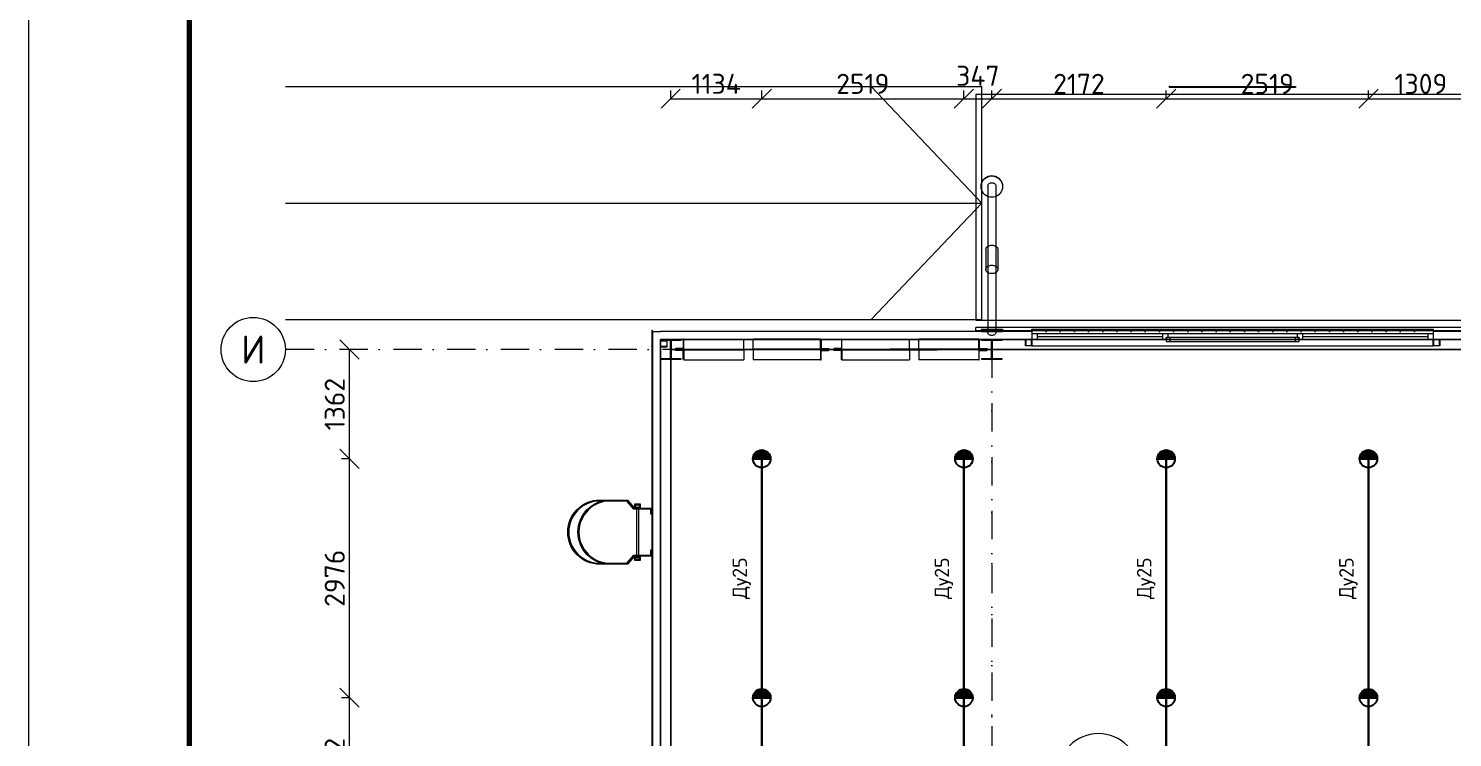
# Model space of a CAD drawing. Header units: millimetres. Extents: x 0 to 2118900, y -20000 to 84100.
# Drawn here: x 800000 to 817739, y 59166 to 68000 of the extents above; entities that cross this region are included whole.
import ezdxf
from ezdxf.enums import TextEntityAlignment as Align

# ---------------------------------------------------------------- set-up
doc = ezdxf.new("R2010")
doc.units = ezdxf.units.MM
for name, pattern in [('Dot & Dashed', [670.277762, 352.777767, -176.388884, 0, -141.111112]), ('Крупный пунктир', [634.99999, 0, -634.99999]), ('Пунктирная', [176.388884, 0, -176.388884])]:
    doc.linetypes.add(name, pattern=pattern)
for name, color, linetype, lineweight in [('АР_подоснова', 8, 'Continuous', 13), ('ПТ_В22_расп', 6, 'Continuous', 30), ('ПТ_оросители', 7, 'Continuous', 25), ('ПТ_оси', 8, 'Continuous', 13), ('ПТ_размеры', 7, 'Continuous', 13), ('ПТ_рамка', 7, 'Continuous', 50), ('ПТ_рамка_тонк', 7, 'Continuous', 18), ('ПТ_текст', 7, 'Continuous', 18)]:
    doc.layers.add(name, color=color, linetype=linetype, lineweight=lineweight)
doc.styles.add('АР_текст_1', font='arial.ttf')
doc.styles.add('ПТ', font='isocpeur.ttf')
doc.dimstyles.new('ПТ100', dxfattribs={"dimscale": 100, "dimtxt": 2.5, "dimasz": 1.2, "dimexe": 1, "dimexo": 0, "dimgap": 0.6, "dimtad": 1, "dimdec": 0, "dimtxsty": 'ПТ', "dimtsz": 1.2, "dimcen": 2.5, "dimclrd": 7, "dimclre": 7, "dimclrt": 7, "dimazin": 3, "dimtfac": 1, "dimtmove": 0, "dimatfit": 3, "dimlwd": 13, "dimlwe": 13, "dimarcsym": 0})

# ---------------------------------------------------------------- blocks, each defined once
blk = doc.blocks.new('Перекрытие_1101', base_point=(98125, 40125))
at = {"color": 0, "linetype": 'Continuous', "lineweight": -2, "flags": 128}
blk.add_lwpolyline([(98125, 40125), (51875, 40125), (51875, 29425), (46123, 29425), (46123, 40125), (-125, 40125), (-125, -125), (46125, -125), (46125, 10575), (51875, 10575), (51875, -125), (98125, -125)], close=True, dxfattribs=at)
blk = doc.blocks.new('Лист Профилированный 27')
at = {"color": 0, "linetype": 'Continuous', "lineweight": -2, "flags": 128}
blk.add_lwpolyline([(0, 200), (0, 0), (90395, 0), (90395, 200), (90395, 2610), (90395, 2809), (0, 2809), (0, 2610)], close=True, dxfattribs=at)
blk = doc.blocks.new('Конструктор Кровли 27')
at = {"color": 0, "linetype": 'Continuous', "lineweight": -2, "flags": 128}
blk.add_lwpolyline([(0, 46123), (0, 0), (40000, 0), (40000, 46125), (29425, 46125), (29425, 51875), (40000, 51875), (40000, 98000), (0, 98000), (0, 51875), (10575, 51875), (10575, 46123)], close=True, dxfattribs=at)
blk = doc.blocks.new('Колонна SHS ГК 271')
at = {"color": 0, "linetype": 'Continuous', "lineweight": -2}
for p, q in [((40, 40), (-40, 40)), ((-40, 40), (-40, -40)), ((-36.4, -36.4), (-36.4, 36.4)), ((-36.4, 36.4), (36.4, 36.4)), ((36.4, 36.4), (36.4, -36.4)), ((40, -40), (40, 40)), ((-40, -40), (40, -40)), ((36.4, -36.4), (-36.4, -36.4))]:
    blk.add_line(p, q, dxfattribs=at)
blk = doc.blocks.new('Труба Квадратного Сечения ГК SHS 27_30')
at = {"color": 0, "linetype": 'Continuous', "lineweight": -2}
for p, q in [((2500, 40), (0, 40)), ((0, 40), (0, 0)), ((0, 0), (0, -40)), ((5000, 40), (2500, 40)), ((5000, 0), (5000, 40)), ((5000, -40), (5000, 0)), ((0, -40), (2500, -40)), ((2500, -40), (5000, -40))]:
    blk.add_line(p, q, dxfattribs=at)
blk = doc.blocks.new('Стена_550', base_point=(3803, 40236))
at = {"color": 0, "linetype": 'Continuous', "lineweight": -2}
blk.add_line((3803, 40237), (94198, 40237), dxfattribs=at)
at = {"color": 0, "linetype": 'Continuous', "lineweight": -2, "flags": 128}
for points in [[(94198, 40276), (3803, 40276)], [(3803, 40237), (3803, 40276)], [(3803, 40236), (3803, 40237)], [(3803, 40236), (94198, 40236)]]:
    blk.add_lwpolyline(points, dxfattribs=at)
blk = doc.blocks.new('Кладовая_01_1', base_point=(5026, 35021))
at = {"color": 0, "linetype": 'Continuous', "lineweight": -2}
blk.add_line((8385, 28489), (9612, 28489), dxfattribs=at)
for start, end in [(0, 180), (180, 0)]:
    blk.add_arc((5329, 34708), 506, start, end, dxfattribs=at)
at = {"color": 0, "lineweight": -2, "style": 'АР_текст_1'}
for tag, p in [('ROOM_NUMBER', (5329, 34706)), ('ROOM_AREA', (8998, 28689))]:
    blk.add_attdef(tag, text='', height=300, dxfattribs=at).set_placement(p, align=Align.MIDDLE_CENTER)
blk = doc.blocks.new('Морф_1510')
at = {"color": 0, "linetype": 'Continuous', "lineweight": -2, "flags": 128}
for points in [[(2735, 40004), (2735, 39996)], [(3321, 40004), (2735, 40004)], [(2735, 39996), (3321, 39996)], [(3321, 39996), (3321, 40004)]]:
    blk.add_lwpolyline(points, dxfattribs=at)
blk = doc.blocks.new('Стена_620', base_point=(-225, 34003))
at = {"color": 0, "linetype": 'Continuous', "lineweight": -2, "flags": 128}
for points in [[(-225, 40225), (-235, 40225)], [(-235, 40225), (-235, 34003)], [(-225, 34003), (-225, 40225)], [(-235, 34003), (-225, 34003)]]:
    blk.add_lwpolyline(points, dxfattribs=at)
blk = doc.blocks.new('Стена_630', base_point=(-225, 34003))
at = {"color": 0, "linetype": 'Continuous', "lineweight": -2, "flags": 128}
for points in [[(-225, 40235), (-235, 40235)], [(-235, 40235), (-235, 34003)], [(-225, 34003), (-225, 40235)], [(-235, 34003), (-225, 34003)]]:
    blk.add_lwpolyline(points, dxfattribs=at)
blk = doc.blocks.new('Колонна Универсальная 270')
at = {"color": 0, "linetype": 'Continuous', "lineweight": -2}
for p, q in [((125, 125), (-125, 125)), ((-125, 125), (-125, 113)), ((-125, 113), (-4, 113)), ((-4, 113), (-4, -113)), ((4, -113), (4, 113)), ((4, 113), (125, 113)), ((125, 113), (125, 125)), ((-4, -113), (-125, -113)), ((-125, -113), (-125, -125)), ((-125, -125), (125, -125)), ((125, -113), (4, -113)), ((125, -125), (125, -113))]:
    blk.add_line(p, q, dxfattribs=at)
blk = doc.blocks.new('Двутавp К 26020-83 27_40')
at = {"color": 0, "linetype": 'Крупный пунктир', "lineweight": -2}
blk.add_line((0, 0), (39750, 0), dxfattribs=at)
blk = doc.blocks.new('3D текст 27_12')
at = {"color": 0, "linetype": 'Continuous', "lineweight": -2}
for q in [(0, 0), (1572.76, -10)]:
    blk.add_line((1572.76, 0), q, dxfattribs=at)
at = {"color": 0, "linetype": 'Continuous', "lineweight": -2, "flags": 128}
blk.add_lwpolyline([(0, 0), (0, -10), (1572.76, -10), (1572.76, 0)], close=True, dxfattribs=at)
at = {"color": 0, "linetype": 'Continuous', "lineweight": -2}
blk.add_point((1572.76, 0), dxfattribs=at)
blk = doc.blocks.new('Цилиндр 27')
at = {"color": 0, "linetype": 'Continuous', "lineweight": -2}
for p, q in [((-33, 17), (-35, 9)), ((-35, 9), (-35, 0)), ((-35, 0), (-35, -9)), ((-31, 25), (-33, 17)), ((-27, 32), (-31, 25)), ((-23, 38), (-27, 32)), ((-18, 43), (-23, 38)), ((-12, 47), (-18, 43)), ((-6, 49), (-12, 47)), ((0, 50), (-6, 49)), ((0, 50), (1831, 50)), ((1798, 17), (1796, 9)), ((1796, 9), (1796, 0)), ((1796, 0), (1796, -9)), ((1801, 25), (1798, 17)), ((1804, 32), (1801, 25)), ((1809, 38), (1804, 32)), ((1814, 43), (1809, 38)), ((1819, 47), (1814, 43)), ((1825, 49), (1819, 47)), ((1831, 50), (1825, 49)), ((1837, 49), (1831, 50)), ((1843, 47), (1837, 49)), ((1849, 43), (1843, 47)), ((1854, 38), (1849, 43)), ((1858, 32), (1854, 38)), ((1862, 25), (1858, 32)), ((1865, 17), (1862, 25)), ((1866, 9), (1865, 17)), ((1867, 0), (1866, 9)), ((1866, -9), (1867, 0)), ((-35, -9), (-33, -17)), ((-33, -17), (-31, -25)), ((-31, -25), (-27, -32)), ((-27, -32), (-23, -38)), ((-23, -38), (-18, -43)), ((-18, -43), (-12, -47)), ((-12, -47), (-6, -49)), ((-6, -49), (0, -50)), ((0, -50), (1831, -50)), ((1796, -9), (1798, -17)), ((1798, -17), (1801, -25)), ((1801, -25), (1804, -32)), ((1804, -32), (1809, -38)), ((1809, -38), (1814, -43)), ((1814, -43), (1819, -47)), ((1819, -47), (1825, -49)), ((1825, -49), (1831, -50)), ((1831, -50), (1837, -49)), ((1837, -49), (1843, -47)), ((1843, -47), (1849, -43)), ((1849, -43), (1854, -38)), ((1854, -38), (1858, -32)), ((1858, -32), (1862, -25)), ((1862, -25), (1865, -17)), ((1865, -17), (1866, -9))]:
    blk.add_line(p, q, dxfattribs=at)
blk = doc.blocks.new('Цилиндр 27_2')
at = {"color": 0, "linetype": 'Continuous', "lineweight": -2}
for p, q in [((-132, 23), (-134, 0)), ((-126, 46), (-132, 23)), ((-128, 23), (-130, 0)), ((-122, 46), (-128, 23)), ((-116, 67), (-126, 46)), ((-112, 67), (-122, 46)), ((-102, 86), (-116, 67)), ((-99, 86), (-112, 67)), ((-86, 102), (-102, 86)), ((-82, 102), (-99, 86)), ((-67, 116), (-86, 102)), ((-63, 116), (-82, 102)), ((-46, 126), (-67, 116)), ((-42, 126), (-63, 116)), ((-23, 132), (-46, 126)), ((-20, 132), (-42, 126)), ((0, 134), (-23, 132)), ((3, 134), (-20, 132)), ((0, 134), (3, 134)), ((27, 132), (3, 134)), ((49, 126), (27, 132)), ((70, 116), (49, 126)), ((89, 102), (70, 116)), ((106, 86), (89, 102)), ((119, 67), (106, 86)), ((129, 46), (119, 67)), ((135, 23), (129, 46)), ((137, 0), (135, 23)), ((135, -23), (137, 0)), ((-134, 0), (-132, -23)), ((-132, -23), (-126, -46)), ((-130, 0), (-128, -23)), ((-128, -23), (-122, -46)), ((-126, -46), (-116, -67)), ((-122, -46), (-112, -67)), ((-116, -67), (-102, -86)), ((-112, -67), (-99, -86)), ((-102, -86), (-86, -102)), ((-99, -86), (-82, -102)), ((-86, -102), (-67, -116)), ((-82, -102), (-63, -116)), ((-67, -116), (-46, -126)), ((-63, -116), (-42, -126)), ((-46, -126), (-23, -132)), ((-42, -126), (-20, -132)), ((-23, -132), (0, -134)), ((-20, -132), (3, -134)), ((0, -134), (3, -134)), ((3, -134), (27, -132)), ((27, -132), (49, -126)), ((49, -126), (70, -116)), ((70, -116), (89, -102)), ((89, -102), (106, -86)), ((106, -86), (119, -67)), ((119, -67), (129, -46)), ((129, -46), (135, -23))]:
    blk.add_line(p, q, dxfattribs=at)
blk = doc.blocks.new('Цилиндр 27_3')
at = {"color": 0, "linetype": 'Continuous', "lineweight": -2}
for p, q in [((0, 134), (0, 132)), ((0, 134), (30, 134)), ((0, 132), (0, 126)), ((0, 126), (0, 116)), ((0, 116), (0, 102)), ((0, 102), (0, 86)), ((0, 86), (0, 67)), ((0, 67), (0, 46)), ((0, 46), (0, 23)), ((0, 23), (0, 0)), ((0, 0), (0, -23)), ((30, 134), (30, 132)), ((30, 132), (30, 126)), ((30, 126), (30, 116)), ((30, 116), (30, 102)), ((30, 102), (30, 86)), ((30, 86), (30, 67)), ((30, 67), (30, 46)), ((30, 46), (30, 23)), ((30, 23), (30, 0)), ((30, 0), (30, -23)), ((0, -23), (0, -46)), ((0, -46), (0, -67)), ((0, -67), (0, -86)), ((0, -86), (0, -102)), ((0, -102), (0, -116)), ((0, -116), (0, -126)), ((0, -126), (0, -132)), ((0, -132), (0, -134)), ((0, -134), (30, -134)), ((30, -23), (30, -46)), ((30, -46), (30, -67)), ((30, -67), (30, -86)), ((30, -86), (30, -102)), ((30, -102), (30, -116)), ((30, -116), (30, -126)), ((30, -126), (30, -132)), ((30, -132), (30, -134))]:
    blk.add_line(p, q, dxfattribs=at)
blk = doc.blocks.new('Цилиндр 27_4')
at = {"color": 0, "linetype": 'Continuous', "lineweight": -2}
for p, q in [((-52, 13), (-53, 0)), ((-53, 0), (-52, -13)), ((-50, 26), (-52, 13)), ((-46, 37), (-50, 26)), ((-41, 48), (-46, 37)), ((-34, 57), (-41, 48)), ((-27, 65), (-34, 57)), ((-18, 70), (-27, 65)), ((-9, 74), (-18, 70)), ((0, 75), (-9, 74)), ((0, 75), (248, 75)), ((196, 13), (195, 0)), ((195, 0), (196, -13)), ((198, 26), (196, 13)), ((202, 37), (198, 26)), ((208, 48), (202, 37)), ((214, 57), (208, 48)), ((222, 65), (214, 57)), ((230, 70), (222, 65)), ((239, 74), (230, 70)), ((248, 75), (239, 74)), ((257, 74), (248, 75)), ((266, 70), (257, 74)), ((275, 65), (266, 70)), ((282, 57), (275, 65)), ((289, 48), (282, 57)), ((294, 37), (289, 48)), ((298, 26), (294, 37)), ((300, 13), (298, 26)), ((301, 0), (300, 13)), ((300, -13), (301, 0)), ((-52, -13), (-50, -26)), ((-50, -26), (-46, -37)), ((-46, -37), (-41, -48)), ((-41, -48), (-34, -57)), ((-34, -57), (-27, -65)), ((-27, -65), (-18, -70)), ((-18, -70), (-9, -74)), ((-9, -74), (0, -75)), ((0, -75), (248, -75)), ((196, -13), (198, -26)), ((198, -26), (202, -37)), ((202, -37), (208, -48)), ((208, -48), (214, -57)), ((214, -57), (222, -65)), ((222, -65), (230, -70)), ((230, -70), (239, -74)), ((239, -74), (248, -75)), ((248, -75), (257, -74)), ((257, -74), (266, -70)), ((266, -70), (275, -65)), ((275, -65), (282, -57)), ((282, -57), (289, -48)), ((289, -48), (294, -37)), ((294, -37), (298, -26)), ((298, -26), (300, -13))]:
    blk.add_line(p, q, dxfattribs=at)
blk = doc.blocks.new('Морф_830')
at = {"color": 0, "linetype": 'Continuous', "lineweight": -2, "flags": 128}
for points in [[(1868, 39996), (1027, 39996)], [(1027, 39996), (1027, 39871)], [(1868, 39996), (1868, 39871)], [(1971, 39996), (1868, 39996)], [(1873, 39873), (1874, 39878), (1874, 39975), (1878, 39984)], [(1878, 39984), (1885, 39988), (1966, 39988), (1970, 39990)], [(1970, 39990), (1971, 39995), (1971, 39996)], [(1868, 39871), (1027, 39871)], [(1868, 39871), (1869, 39871), (1873, 39873)]]:
    blk.add_lwpolyline(points, dxfattribs=at)
blk = doc.blocks.new('Морф_840')
at = {"color": 0, "linetype": 'Continuous', "lineweight": -2, "flags": 128}
for points in [[(58, 39990), (56, 39995), (56, 39996)], [(56, 39996), (164, 39996)], [(153, 39984), (146, 39988), (62, 39988), (58, 39990)], [(158, 39873), (157, 39878), (157, 39975), (153, 39984)], [(164, 39996), (910, 39996)], [(164, 39996), (164, 39871)], [(910, 39996), (910, 39871)], [(164, 39871), (162, 39871), (158, 39873)], [(164, 39871), (910, 39871)]]:
    blk.add_lwpolyline(points, dxfattribs=at)
blk = doc.blocks.new('Морф_850')
at = {"color": 0, "linetype": 'Continuous', "lineweight": -2, "flags": 128}
for points in [[(1027, 40004), (1027, 40129)], [(1868, 40129), (1027, 40129)], [(1868, 40004), (1868, 40129)], [(1868, 40129), (1869, 40129), (1873, 40127)], [(1873, 40127), (1874, 40123), (1874, 40025), (1878, 40016)], [(1868, 40004), (1027, 40004)], [(1971, 40004), (1868, 40004)], [(1878, 40016), (1885, 40012), (1966, 40012), (1970, 40010)], [(1970, 40010), (1971, 40006), (1971, 40004)]]:
    blk.add_lwpolyline(points, dxfattribs=at)
blk = doc.blocks.new('Морф_860')
at = {"color": 0, "linetype": 'Continuous', "lineweight": -2, "flags": 128}
for points in [[(158, 40127), (157, 40123), (157, 40025), (153, 40016)], [(164, 40129), (162, 40129), (158, 40127)], [(164, 40004), (164, 40129)], [(164, 40129), (910, 40129)], [(910, 40004), (910, 40129)], [(58, 40010), (56, 40006), (56, 40004)], [(56, 40004), (164, 40004)], [(153, 40016), (146, 40012), (62, 40012), (58, 40010)], [(164, 40004), (910, 40004)]]:
    blk.add_lwpolyline(points, dxfattribs=at)
blk = doc.blocks.new('Морф_870')
at = {"color": 0, "linetype": 'Continuous', "lineweight": -2, "flags": 128}
for points in [[(2029, 39996), (2133, 39996)], [(2031, 39990), (2029, 39995), (2029, 39996)], [(2123, 39984), (2116, 39988), (2035, 39988), (2031, 39990)], [(2128, 39873), (2126, 39878), (2126, 39975), (2123, 39984)], [(2133, 39996), (2974, 39996)], [(2133, 39996), (2133, 39871)], [(2974, 39996), (2974, 39871)], [(2133, 39871), (2132, 39871), (2128, 39873)], [(2133, 39871), (2974, 39871)]]:
    blk.add_lwpolyline(points, dxfattribs=at)
blk = doc.blocks.new('Морф_880')
at = {"color": 0, "linetype": 'Continuous', "lineweight": -2, "flags": 128}
for points in [[(3837, 39996), (3091, 39996)], [(3091, 39996), (3091, 39871)], [(3944, 39996), (3837, 39996)], [(3837, 39996), (3837, 39871)], [(3842, 39873), (3844, 39878), (3844, 39975), (3847, 39984)], [(3847, 39984), (3855, 39988), (3939, 39988), (3943, 39990)], [(3943, 39990), (3944, 39995), (3944, 39996)], [(3837, 39871), (3091, 39871)], [(3837, 39871), (3838, 39871), (3842, 39873)]]:
    blk.add_lwpolyline(points, dxfattribs=at)
blk = doc.blocks.new('Морф_890')
at = {"color": 0, "linetype": 'Continuous', "lineweight": -2, "flags": 128}
for points in [[(2128, 40127), (2126, 40123), (2126, 40025), (2123, 40016)], [(2133, 40129), (2132, 40129), (2128, 40127)], [(2133, 40004), (2133, 40129)], [(2133, 40129), (2974, 40129)], [(2974, 40004), (2974, 40129)], [(2031, 40010), (2029, 40006), (2029, 40004)], [(2029, 40004), (2133, 40004)], [(2123, 40016), (2116, 40012), (2035, 40012), (2031, 40010)], [(2133, 40004), (2974, 40004)]]:
    blk.add_lwpolyline(points, dxfattribs=at)
blk = doc.blocks.new('Морф_900')
at = {"color": 0, "linetype": 'Continuous', "lineweight": -2, "flags": 128}
for points in [[(3091, 40004), (3091, 40129)], [(3837, 40129), (3091, 40129)], [(3837, 40129), (3838, 40129), (3842, 40127)], [(3837, 40004), (3837, 40129)], [(3842, 40127), (3844, 40123), (3844, 40025), (3847, 40016)], [(3837, 40004), (3091, 40004)], [(3944, 40004), (3837, 40004)], [(3847, 40016), (3855, 40012), (3939, 40012), (3943, 40010)], [(3943, 40010), (3944, 40006), (3944, 40004)]]:
    blk.add_lwpolyline(points, dxfattribs=at)
blk = doc.blocks.new('Стена_990', base_point=(-125, -125))
at = {"color": 0, "linetype": 'Continuous', "lineweight": -2, "flags": 128}
for points in [[(-225, 40225), (-125, 40225)], [(-225, 40225), (-225, -125)], [(-125, 28225), (-125, 40125)]]:
    blk.add_lwpolyline(points, dxfattribs=at)
blk = doc.blocks.new('Горизонтальное Многостворчатое Окно 27')
at = {"color": 0, "linetype": 'Continuous', "lineweight": -2}
for p, q in [((-2500, 0), (2500, 0)), ((-2500, 0), (-2430, 0)), ((-2500, -70), (-2500, 0)), ((-2500, -70), (-2500, 0)), ((-2430, 0), (-2430, -70)), ((-2430, 0), (-873, 0)), ((-873, -70), (-873, 0)), ((-873, 0), (-838, 0)), ((-838, 0), (-828, 0)), ((-828, 25), (-778, 25)), ((-828, -25), (-828, 25)), ((-828, 0), (-828, -25)), ((-778, 25), (778, 25)), ((-778, 25), (-778, -25)), ((-778, 25), (778, 25)), ((-778, 0), (778, 0)), ((778, -25), (778, 25)), ((778, 25), (828, 25)), ((828, 25), (828, -25)), ((828, -25), (828, 0)), ((828, 0), (838, 0)), ((838, 0), (873, 0)), ((873, 0), (873, -70)), ((873, 0), (2430, 0)), ((2430, -70), (2430, 0)), ((2430, 0), (2500, 0)), ((2500, -70), (2500, 0)), ((2500, -70), (2500, 0)), ((-2430, -70), (-2500, -70)), ((-2500, -100), (-2500, -70)), ((-2500, -100), (-2500, -130)), ((-2500, -130), (2500, -130)), ((-2430, -35), (-873, -35)), ((-873, -70), (-2430, -70)), ((-838, -70), (-873, -70)), ((-803, -70), (-838, -70)), ((-828, -25), (-803, -25)), ((-778, -25), (-828, -25)), ((-803, -25), (-803, -70)), ((803, -70), (-803, -70)), ((778, -25), (-778, -25)), ((828, -25), (778, -25)), ((803, -70), (803, -25)), ((803, -25), (828, -25)), ((838, -70), (803, -70)), ((873, -70), (838, -70)), ((873, -35), (2430, -35)), ((2430, -70), (873, -70)), ((2500, -70), (2430, -70)), ((2500, -100), (2500, -70)), ((2500, -130), (2500, -100))]:
    blk.add_line(p, q, dxfattribs=at)
at = {"color": 0, "linetype": 'Пунктирная', "lineweight": -2}
blk.add_line((-2500, -100), (2500, -100), dxfattribs=at)
blk = doc.blocks.new('Стена_1020', base_point=(-125, 40125))
at = {"color": 0, "linetype": 'Continuous', "lineweight": -2}
for p, q in [((4500, 40225), (4500, 40195)), ((4500, 40195), (4500, 40125)), ((9500, 40225), (9500, 40195)), ((9500, 40195), (9500, 40125))]:
    blk.add_line(p, q, dxfattribs=at)
at = {"color": 0, "linetype": 'Continuous', "lineweight": -2, "flags": 128}
for points in [[(4500, 40225), (-125, 40225)], [(-125, 40125), (4500, 40125)], [(10500, 40225), (9500, 40225)], [(9500, 40125), (10500, 40125)]]:
    blk.add_lwpolyline(points, dxfattribs=at)
at = {"color": 0, "linetype": 'Continuous', "lineweight": -2, "xscale": -1, "zscale": 1000, "rotation": 180}
blk.add_blockref('Горизонтальное Многостворчатое Окно 27', (7000, 40125), dxfattribs=at)
blk = doc.blocks.new('Крыша_1', base_point=(0, 0))
at = {"color": 0, "linetype": 'Continuous', "lineweight": -2, "flags": 128}
for points in [[(0, 0), (0, 40000)], [(0, 40000), (46123, 40000)]]:
    blk.add_lwpolyline(points, dxfattribs=at)
blk = doc.blocks.new('Стандартный Маркер Сетки_41')
at = {"color": 0, "linetype": 'Dot & Dashed', "lineweight": -2}
for q in [(55187, 0), (0, 0)]:
    blk.add_line((0, 0), q, dxfattribs=at)
at = {"color": 0, "lineweight": -2, "style": 'АР_текст_1'}
blk.add_attdef('AC_MarkerText_1', text='', height=300, rotation=90, dxfattribs=at).set_placement((55368, -69), align=Align.TOP_CENTER)
blk = doc.blocks.new('Лестница с Ограждением 27')
at = {"color": 0, "linetype": 'Continuous', "lineweight": -2}
for p, q in [((-311.1, -152.4), (-336.5, -152.4)), ((-336.5, -152.4), (-336.5, -203.2)), ((-311.1, -203.2), (-311.1, -152.4)), ((311.1, -152.4), (336.5, -152.4)), ((311.1, -203.2), (311.1, -152.4)), ((336.5, -152.4), (336.5, -203.2)), ((-336.5, -203.2), (-311.1, -203.2)), ((336.5, -203.2), (311.1, -203.2))]:
    blk.add_line(p, q, dxfattribs=at)
at = {"color": 0, "linetype": 'Continuous', "lineweight": -2, "flags": 128}
for points in [[(222.2, 0), (298.4, 0), (298.4, -215.9), (400, -304.8), (400, -647.7, -1), (-400, -647.7), (-400, -304.8), (-298.4, -215.9), (-298.4, 0), (-222.2, 0), (-222.2, -12.7), (-285.7, -12.7), (-285.7, -222.25), (-387.3, -311.15), (-387.3, -647.7, 1), (387.3, -647.7), (387.3, -311.15), (285.7, -222.25), (285.7, -12.7), (222.2, -12.7)], [(222.2, 0), (298.4, 0), (298.4, -215.9), (400, -304.8), (400, -520.7, -1), (-400, -520.7), (-400, -304.8), (-298.4, -215.9), (-298.4, 0), (-222.2, 0), (-222.2, -12.7), (-285.7, -12.7), (-285.7, -222.25), (-387.3, -311.15), (-387.3, -520.7, 1), (387.3, -520.7), (387.3, -311.15), (285.7, -222.25), (285.7, -12.7), (222.2, -12.7)]]:
    blk.add_lwpolyline(points, format="xyb", close=True, dxfattribs=at)
for points in [[(-298.4, -139.7), (-349.2, -139.7), (-349.2, -215.9), (-298.4, -215.9)], [(-285.7, -162.8), (-285.7, -192.8), (285.7, -192.8), (285.7, -162.8)], [(298.4, -139.7), (298.4, -215.9), (349.2, -215.9), (349.2, -139.7)]]:
    blk.add_lwpolyline(points, close=True, dxfattribs=at)
blk = doc.blocks.new('AR_F2')
at = {"layer": 'АР_подоснова'}
for p, q in [((-4800, 43275), (3874, 43275)), ((3874, 41825), (2497, 43275)), ((3874, 40375), (3874, 43275)), ((-4800, 41825), (3874, 41825)), ((2497, 40375), (3874, 41825)), ((-4800, 40375), (3874, 40375))]:
    blk.add_line(p, q, dxfattribs=at)
at = {"layer": 'АР_подоснова', "linetype": 'Dot & Dashed'}
blk.add_line((98125, 40000), (-4800, 40000), dxfattribs=at)
at = {"layer": 'АР_подоснова', "linetype": 'Continuous', "flags": 128}
blk.add_lwpolyline([(-125, 40125), (-125, 28225), (9950, 28225), (9950, 40125)], close=True, dxfattribs=at)
at = {"layer": 'АР_подоснова', "linetype": 'Continuous', "zscale": 1000}
for name, p, rotation in [('Лист Профилированный 27', (94198, 43175), 180), ('Колонна SHS ГК 271', (-85, 40073), 180), ('Труба Квадратного Сечения ГК SHS 27_30', (9500, 40085), 180), ('Труба Квадратного Сечения ГК SHS 27_30', (9500, 40085), 180), ('Стандартный Маркер Сетки_41', (0, 40000), 270), ('Конструктор Кровли 27', (0, 40000), 270), ('Стандартный Маркер Сетки_41', (4000, 40000), 270), ('Лестница с Ограждением 27', (-235, 37725), 270)]:
    blk.add_blockref(name, p, dxfattribs=dict(at, rotation=rotation))
at = {"layer": 'АР_подоснова', "linetype": 'Continuous', "xscale": -1, "zscale": 1000}
for name, p in [('3D текст 27_12', (7785, 43275)), ('Колонна Универсальная 270', (0, 40000)), ('Колонна Универсальная 270', (4000, 40000))]:
    blk.add_blockref(name, p, dxfattribs=at)
for name, p, rotation in [('Цилиндр 27_2', (4000, 42033), 90), ('Цилиндр 27', (4000, 42042), 90), ('Цилиндр 27_4', (4000, 41246), 90), ('Цилиндр 27_3', (4000, 40255), 90), ('Колонна SHS ГК 271', (4460, 40085), 180), ('Колонна SHS ГК 271', (9540, 40085), 180), ('Двутавp К 26020-83 27_40', (0, 39875), 90), ('Двутавp К 26020-83 27_40', (4000, 39875), 90)]:
    blk.add_blockref(name, p, dxfattribs=dict(at, rotation=rotation))
at = {"layer": 'АР_подоснова'}
for name, p in [('Стена_550', (3803, 40236)), ('Стена_630', (-225, 34003)), ('Стена_620', (-225, 34003)), ('Стена_990', (-125, -125)), ('Стена_1020', (-125, 40125))]:
    blk.add_blockref(name, p, dxfattribs=at)
at = {"layer": 'АР_подоснова', "linetype": 'Continuous'}
for name, p in [('Перекрытие_1101', (98125, 40125)), ('Морф_860', (0, 0)), ('Морф_850', (0, 0)), ('Морф_890', (0, 0)), ('Морф_900', (0, 0)), ('Крыша_1', (0, 0)), ('Морф_840', (0, 0)), ('Морф_830', (0, 0)), ('Морф_870', (0, 0)), ('Морф_1510', (0, 0)), ('Морф_880', (0, 0))]:
    blk.add_blockref(name, p, dxfattribs=at)
ref = blk.add_blockref('Кладовая_01_1', (5026, 35021), dxfattribs=at)
ref.add_attrib('ROOM_NUMBER', '01', dxfattribs={"layer": '0', "color": 0, "lineweight": 9, "height": 300}).set_placement((5329, 34706), align=Align.MIDDLE_CENTER)
ref.add_attrib('ROOM_AREA', '119,89', dxfattribs={"layer": '0', "color": 0, "lineweight": 9, "height": 300}).set_placement((8998, 28689), align=Align.MIDDLE_CENTER)
blk = doc.blocks.new('SPR_UP')
for p, q in [((-1.1, 0), (1.1, 0)), ((-1.08, 0.18), (1.08, 0.18)), ((-1.04, 0.37), (1.04, 0.37)), ((-0.95, 0.55), (0.95, 0.55)), ((-0.82, 0.73), (0.82, 0.73)), ((-0.61, 0.92), (0.61, 0.92))]:
    blk.add_line(p, q)
blk.add_circle((0, 0), 1.1)

msp = doc.modelspace()

# ---------------------------------------------------------------- linework, layer by layer
at = {"layer": 'ПТ_В22_расп'}
for p, q in [((809134, 59662), (809134, 62638)), ((811653, 59662), (811653, 62638)), ((814172, 59662), (814172, 62638)), ((816691, 59662), (816691, 62638)), ((809134, 56688), (809134, 59662)), ((811653, 56688), (811653, 59662)), ((814172, 56688), (814172, 59662)), ((816691, 56688), (816691, 59662))]:
    msp.add_line(p, q, dxfattribs=at)
at = {"layer": 'ПТ_оси', "color": 7}
msp.add_circle((802800, 64000), 400, dxfattribs=at)
at = {"layer": 'ПТ_рамка', "lineweight": 70}
msp.add_lwpolyline([(802000, 500), (918400, 500), (918400, 83600), (802000, 83600)], close=True, dxfattribs=at)
at = {"layer": 'ПТ_рамка_тонк', "lineweight": 13}
msp.add_lwpolyline([(800000, 0), (918900, 0), (918900, 84100), (800000, 84100)], close=True, dxfattribs=at)

# ---------------------------------------------------------------- block references
at = {"layer": 'АР_подоснова'}
msp.add_blockref('AR_F2', (808000, 24000), dxfattribs=at)
at = {"layer": 'ПТ_оросители', "xscale": 100, "yscale": 100}
for p in [(809134, 62638), (811653, 62638), (814172, 62638), (816691, 62638), (809134, 59662), (811653, 59662), (814172, 59662), (816691, 59662)]:
    msp.add_blockref('SPR_UP', p, dxfattribs=at)

# ---------------------------------------------------------------- texts
at = {"layer": 'ПТ_текст', "style": 'ПТ'}
msp.add_text('И', height=350, dxfattribs=at).set_placement((802800, 64000), align=Align.MIDDLE_CENTER)
for p in [(809004, 61150), (811523, 61150), (814042, 61150), (816561, 61150)]:
    msp.add_text('Ду25', height=180, rotation=90, dxfattribs=at).set_placement(p, align=Align.BOTTOM_CENTER)

# ---------------------------------------------------------------- dimensions: what is measured, and where the dimension line sits
at = {"layer": 'ПТ_размеры'}
for base, p1, p2 in [((808000, 67125), (808000, 67125), (809134, 67125)), ((809134, 67125), (809134, 67125), (811653, 67125)), ((811653, 67125), (811653, 67125), (812000, 67125)), ((812000, 67125), (812000, 67125), (814172, 67125)), ((814172, 67125), (814172, 67125), (816691, 67125)), ((816691, 67125), (816691, 67125), (818000, 67125))]:
    msp.add_linear_dim(base=base, p1=p1, p2=p2, dimstyle='ПТ100', dxfattribs=at).render()
for base, p1, p2 in [((804000, 62638), (804000, 62638), (804000, 64000)), ((804000, 59662), (804000, 59662), (804000, 62638)), ((804000, 58000), (804000, 58000), (804000, 59662))]:
    msp.add_linear_dim(base=base, p1=p1, p2=p2, angle=90, dimstyle='ПТ100', dxfattribs=at).render()

doc.saveas('drawing.dxf')
